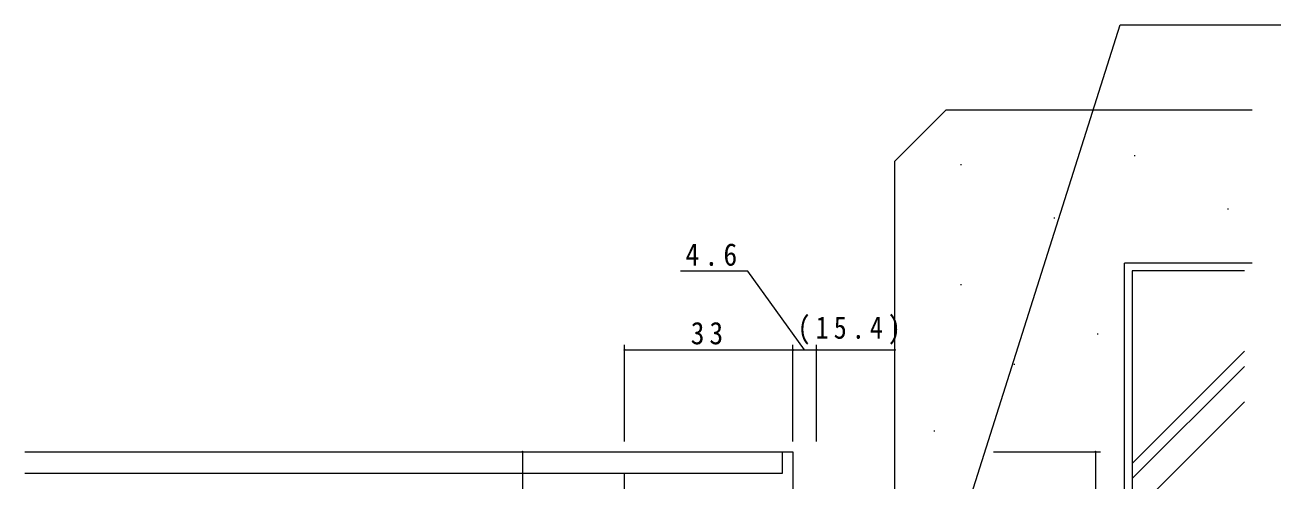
# Model space of a CAD drawing. Units: millimetres, scale not verified. Extents: x -594 to 539, y -420 to 386.
# Drawn here: x 149.5 to 393.9, y -95.6 to -6.3 of the extents above; entities that cross this region are included whole.
import ezdxf

# ---------------------------------------------------------------- set-up
doc = ezdxf.new("R2010")
doc.units = ezdxf.units.MM
doc.header["$LTSCALE"] = 2
for name, color, linetype, lineweight in [('0-3_YKK_11', 7, 'Continuous', 9), ('0-4_YKK_12', 2, 'Continuous', 9), ('0-5_YSS_K', 3, 'Continuous', 9), ('0-7_YKK_D', 6, 'Continuous', 9)]:
    doc.layers.add(name, color=color, linetype=linetype, lineweight=lineweight)
doc.styles.add('ＭＳ ゴシック', font='')
doc.styles.get('ＭＳ ゴシック').set_extended_font_data('MS Gothic')

msp = doc.modelspace()

# ---------------------------------------------------------------- linework, layer by layer
at = {"layer": '0-3_YKK_11'}
for p, q in [((298, -90), (300, -90)), ((298, -94.2), (298, -90)), ((300, -90), (300, -98)), ((267, -94.2), (298, -94.2)), ((267, -98.8), (267, -94.2))]:
    msp.add_line(p, q, dxfattribs=at)
at = {"layer": '0-4_YKK_12'}
for p, q in [((149.5, -90), (298.3, -90)), ((149.5, -94.2), (293.817, -94.2))]:
    msp.add_line(p, q, dxfattribs=at)
at = {"layer": '0-5_YSS_K'}
for p, q in [((320, -33), (330, -23)), ((390, -23), (330, -23)), ((320, -98), (320, -33)), ((332.856, -33.656), (333.056, -33.656)), ((366.91, -31.923), (367.11, -31.923)), ((385.2, -42.374), (385.4, -42.374)), ((351.146, -44.108), (351.346, -44.108)), ((365, -173), (365, -53)), ((390, -53), (365, -53)), ((366.5, -54.5), (366.5, -171.5)), ((388.5, -54.5), (366.5, -54.5)), ((332.856, -57.172), (333.056, -57.172)), ((359.636, -66.851), (359.836, -66.851)), ((366.5, -92.304), (388.5, -70.304)), ((343.307, -72.849), (343.507, -72.849)), ((366.5, -95.274), (388.5, -73.274)), ((366.5, -102.203), (388.5, -80.203)), ((327.63, -85.914), (327.83, -85.914))]:
    msp.add_line(p, q, dxfattribs=at)
at = {"layer": '0-7_YKK_D'}
for p, q in [((332.676, -105.617), (364.162, -6.3)), ((364.162, -6.3), (418.022, -6.3)), ((291.163, -54.584), (277.963, -54.584)), ((302.302, -70), (291.163, -54.584)), ((267, -88), (267, -69)), ((267, -70), (300.003, -70)), ((300.003, -88), (300.003, -69)), ((300.003, -88), (300.003, -69)), ((300.003, -70), (304.6, -70)), ((304.6, -88), (304.6, -69)), ((304.6, -88), (304.6, -69)), ((304.6, -70), (320, -70)), ((320, -88), (320, -69)), ((339.3, -90), (360.3, -90)), ((359.3, -90), (359.3, -108))]:
    msp.add_line(p, q, dxfattribs=at)
msp.add_lwpolyline([(247, -90), (247, -160), (247, -188)], dxfattribs=at)
for centre, start, end in [((267, -70), 359.99998, 179.99998), ((267, -70), 179.99998, 359.99998), ((300.003, -70), 0, 180), ((300.003, -70), 359.99998, 179.99998), ((300.003, -70), 180, 0), ((300.003, -70), 179.99998, 359.99998), ((304.6, -70), 0, 180), ((304.6, -70), 0, 180), ((304.6, -70), 180, 0), ((304.6, -70), 180, 0), ((320, -70), 0, 180), ((320, -70), 180, 0), ((247, -90), 90, 270), ((247, -90), 270, 90), ((359.3, -90), 90, 270), ((359.3, -90), 270, 90)]:
    msp.add_arc(centre, 0.106, start, end, dxfattribs=at)

# ---------------------------------------------------------------- texts
at = {"layer": '0-7_YKK_D', "color": 7, "char_height": 4.399, "attachment_point": 7, "style": 'ＭＳ ゴシック'}
for s, insert in [('\\T1.38;\\W0.9;4.6', (278.963, -53.584)), ('\\T1.39;\\W0.85;(15.4)', (300.94, -69)), ('\\T1.36;\\W0.9;33', (279.982, -69))]:
    msp.add_mtext(s, dxfattribs=dict(at, insert=insert))

doc.saveas('drawing.dxf')
